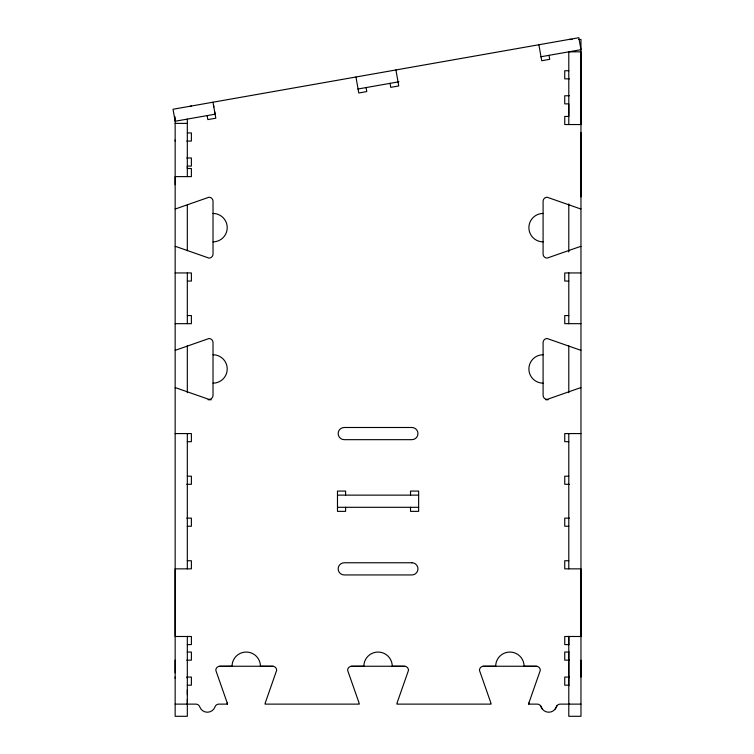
<?xml version="1.0" encoding="UTF-8"?>
<svg xmlns="http://www.w3.org/2000/svg" width="754" height="754" viewBox="0 0 754 754"><rect width="100%" height="100%" fill="white"/><g stroke="black" fill="none" stroke-linecap="round" stroke-linejoin="round"><path stroke-width="1.13" d="M175.154 141.064L175.154 140.093M175.154 678.195L175.154 677.073M175.154 672.841L175.154 660.165M187.322 704.123L187.322 699.392M187.322 694.66L187.322 689.919M187.322 678.195L187.322 677.073M568.789 704.123L568.789 636.489M580.966 78.85L580.966 77.879M580.966 660.165L580.966 677.073M580.966 196.851L580.966 132.657M580.966 704.123L560.231 704.123A4.062 4.062 0 0 0 556.405 706.828A8.115 8.115 0 0 1 541.108 706.828A4.062 4.062 0 0 0 537.282 704.123L528.724 704.123A4.053 4.053 0 0 1 528.893 702.964L540.316 670.306A4.062 4.062 0 0 0 536.264 666.253L483.502 666.253A4.062 4.062 0 0 0 479.45 670.306L490.873 702.964A4.062 4.062 0 0 1 491.043 704.123L396.896 704.123A4.062 4.062 0 0 1 397.066 702.964L408.498 670.306A4.062 4.062 0 0 0 404.436 666.253L351.684 666.253A4.062 4.062 0 0 0 347.622 670.306L359.055 702.964A4.062 4.062 0 0 1 359.224 704.123L265.069 704.123A4.062 4.062 0 0 1 265.248 702.964L276.671 670.306A4.062 4.062 0 0 0 272.618 666.253L219.857 666.253A4.062 4.062 0 0 0 215.804 670.306L227.227 702.964A4.053 4.053 0 0 1 227.397 704.123L218.839 704.123A4.062 4.062 0 0 0 215.013 706.828A8.115 8.115 0 0 1 199.716 706.828A4.062 4.062 0 0 0 195.889 704.123L175.154 704.123M555.264 708.977L556.98 705.763M357.82 89.038L398.951 81.781M540.835 56.767L580.966 49.689L578.846 37.7L173.034 109.255L175.145 121.243L215.107 114.203L214.692 111.799M190.347 106.201L191.346 106.031M219.122 666.319L232.034 666.253A14.203 14.203 0 0 1 246.238 652.05A14.203 14.203 0 0 1 260.441 666.253L273.353 666.319M350.94 666.319L363.852 666.253A14.203 14.203 0 0 1 378.056 652.05A14.203 14.203 0 0 1 392.259 666.253L405.171 666.319M482.767 666.319L495.68 666.253A14.203 14.203 0 0 1 509.883 652.05A14.203 14.203 0 0 1 524.087 666.253L536.999 666.319M568.789 39.462L572.116 39.462M578.752 39.462L580.966 39.462L580.966 716.3L568.789 716.3L568.789 703.548M568.789 70.735L564.737 70.735L564.737 78.85L569.374 78.85M569.374 95.758L564.737 95.758L564.737 103.873L568.789 103.873L568.789 116.427L564.737 116.427L564.737 124.542L580.966 124.542L580.966 51.837L568.789 51.837L568.799 124.542M175.154 123.392L187.322 123.392M187.322 132.949L191.384 132.949L191.384 141.064L186.747 141.064M186.747 157.972L191.384 157.972L191.384 166.087L187.322 166.087L187.322 168.5L191.384 168.5L191.384 176.615L175.154 176.615L175.154 716.3L187.322 716.3L187.322 636.338M175.154 272.948L191.384 272.948L191.384 281.063L187.322 281.063M580.966 272.948L564.737 272.948L564.737 281.063L568.789 281.063M187.322 315.558L191.384 315.558L191.384 323.673L175.154 323.673M568.789 315.558L564.737 315.558L564.737 323.673L580.966 323.673M208.085 399.761L211.299 399.761M545.679 399.761L548.092 399.761M175.154 433.578L191.384 433.578L191.384 441.693L187.322 441.693M580.966 433.578L564.737 433.578L564.737 441.693L568.799 441.693M187.322 476.189L191.384 476.189L191.384 484.304L186.747 484.304M568.799 476.189L564.737 476.189L564.737 484.304L569.374 484.304M337.481 495.133L418.64 495.133M337.481 507.301L418.64 507.301M186.747 518.13L191.384 518.13L191.384 526.245L187.322 526.245M569.374 518.13L564.737 518.13L564.737 526.245L568.799 526.245M187.322 560.74L191.384 560.74L191.384 568.855L175.154 568.855L175.154 636.489L191.384 636.489L191.384 644.604L187.322 644.604M568.799 560.74L564.737 560.74L564.737 568.855L580.966 568.855L580.966 636.489L564.737 636.489L564.737 644.604L568.789 644.604M187.322 652.05L191.384 652.05L191.384 660.165L186.747 660.165M568.789 652.05L564.737 652.05L564.737 660.165L569.374 660.165M186.747 677.073L191.384 677.073L191.384 685.188L187.322 685.188M569.374 677.073L564.737 677.073L564.737 685.188L568.789 685.188M540.533 705.763L542.249 708.977M548.997 55.325L549.704 59.321L541.711 60.735L538.884 44.75M395.925 69.952L398.753 85.937L390.751 87.351L390.054 83.355M366.067 87.577L366.774 91.573L358.781 92.987L355.954 77.002M213.42 104.608L213.844 107.002M212.996 102.214L215.823 118.199L207.831 119.603L207.124 115.607M568.789 203.882L568.789 251.94M568.789 272.948L568.789 323.673M568.789 345.841L568.789 392.674M568.789 433.578L568.789 568.855M568.789 636.338L568.789 644.651M568.789 651.607L568.799 685.659M410.525 495.133L410.525 491.071L418.64 491.071L418.64 511.363L410.525 511.363L410.525 507.301M345.596 495.133L345.596 491.071L337.481 491.071L337.481 511.363L345.596 511.363L345.596 507.301M187.322 119.094L187.331 176.615M187.322 205.06L187.322 250.762M187.322 272.948L187.322 323.673M187.322 345.841L187.322 392.674M187.322 433.578L187.322 568.855M175.154 116.879L175.154 184.73M227.227 702.964A4.043 4.043 0 0 1 227.397 704.123M175.154 208.82A4.062 4.062 0 0 0 176.313 208.651L208.971 197.228A4.062 4.062 0 0 1 213.024 201.28L213.024 254.041A4.062 4.062 0 0 1 208.971 258.094L176.313 246.671A4.062 4.062 0 0 0 175.154 246.501M213.024 213.457A14.203 14.203 0 0 1 227.227 227.661A14.203 14.203 0 0 1 213.024 241.864M175.154 350.12A4.062 4.062 0 0 0 176.313 349.95L208.971 338.518A4.062 4.062 0 0 1 213.024 342.58L213.024 395.332A4.062 4.062 0 0 1 208.971 399.394L176.313 387.961A4.062 4.062 0 0 0 175.154 387.792M213.024 354.757A14.203 14.203 0 0 1 227.227 368.96A14.203 14.203 0 0 1 213.024 383.164M580.966 387.792A4.062 4.062 0 0 0 579.807 387.961L547.15 399.394A4.062 4.062 0 0 1 543.097 395.332L543.097 342.58A4.062 4.062 0 0 1 547.15 338.518L579.807 349.95A4.062 4.062 0 0 0 580.966 350.12M580.966 246.501A4.062 4.062 0 0 0 579.807 246.671L547.15 258.094A4.062 4.062 0 0 1 543.087 254.041L543.097 201.28A4.062 4.062 0 0 1 547.15 197.228L579.807 208.651A4.062 4.062 0 0 0 580.966 208.82M543.097 383.164A14.203 14.203 0 0 1 528.884 368.96A14.203 14.203 0 0 1 543.097 354.757M543.097 241.864A14.203 14.203 0 0 1 528.884 227.661A14.203 14.203 0 0 1 543.097 213.457M528.724 704.123A4.043 4.043 0 0 1 528.893 702.964M411.882 427.49L344.239 427.49A6.089 6.089 0 0 0 338.16 433.578A6.089 6.089 0 0 0 344.239 439.667L411.882 439.667A6.089 6.089 0 0 0 417.961 433.578A6.089 6.089 0 0 0 411.882 427.49M411.882 562.767L344.239 562.767A6.089 6.089 0 0 0 338.16 568.855A6.089 6.089 0 0 0 344.239 574.944L411.882 574.944A6.089 6.089 0 0 0 417.961 568.855A6.089 6.089 0 0 0 411.882 562.767"/></g></svg>
